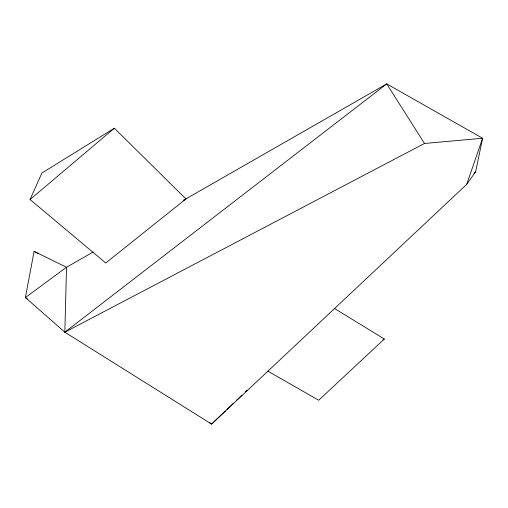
<?xml version="1.0" encoding="UTF-8"?>
<svg xmlns="http://www.w3.org/2000/svg" width="508" height="508" viewBox="0 0 508 508"><rect width="100%" height="100%" fill="white"/><g stroke="black" fill="none" stroke-linecap="round" stroke-linejoin="round"><path stroke-width="0.76" d="M183.636 200.196L386.715 83.89L482.6 138.239L475.672 171.679L466.712 184.341L211.582 424.11L64.834 332.2L66.529 267.265L93.186 252M27.4 298.818L25.4 297.555L66.529 267.265L34.106 251.339L25.4 297.555L64.834 332.2L424.504 143.466L482.6 138.239L466.712 184.341M30.055 199.53L41.897 173.031L114.357 128.213L185.947 198.926L105.747 262.985L30.055 199.53L114.357 128.213M225.33 410.966L211.582 424.11L209.74 422.631M227.044 409.321L233.35 403.301M236.214 400.564L241.941 395.084M245.377 391.801L247.098 390.157M473.951 173.323L475.672 171.679M334.283 308.343L384.327 339.026L318.687 400.247L267.818 371.119M64.834 332.2L386.715 83.89L424.504 143.466M382.994 339.858L384.327 339.026M183.909 200.095L185.947 198.933M34.106 251.339L38.24 253.683"/></g></svg>
